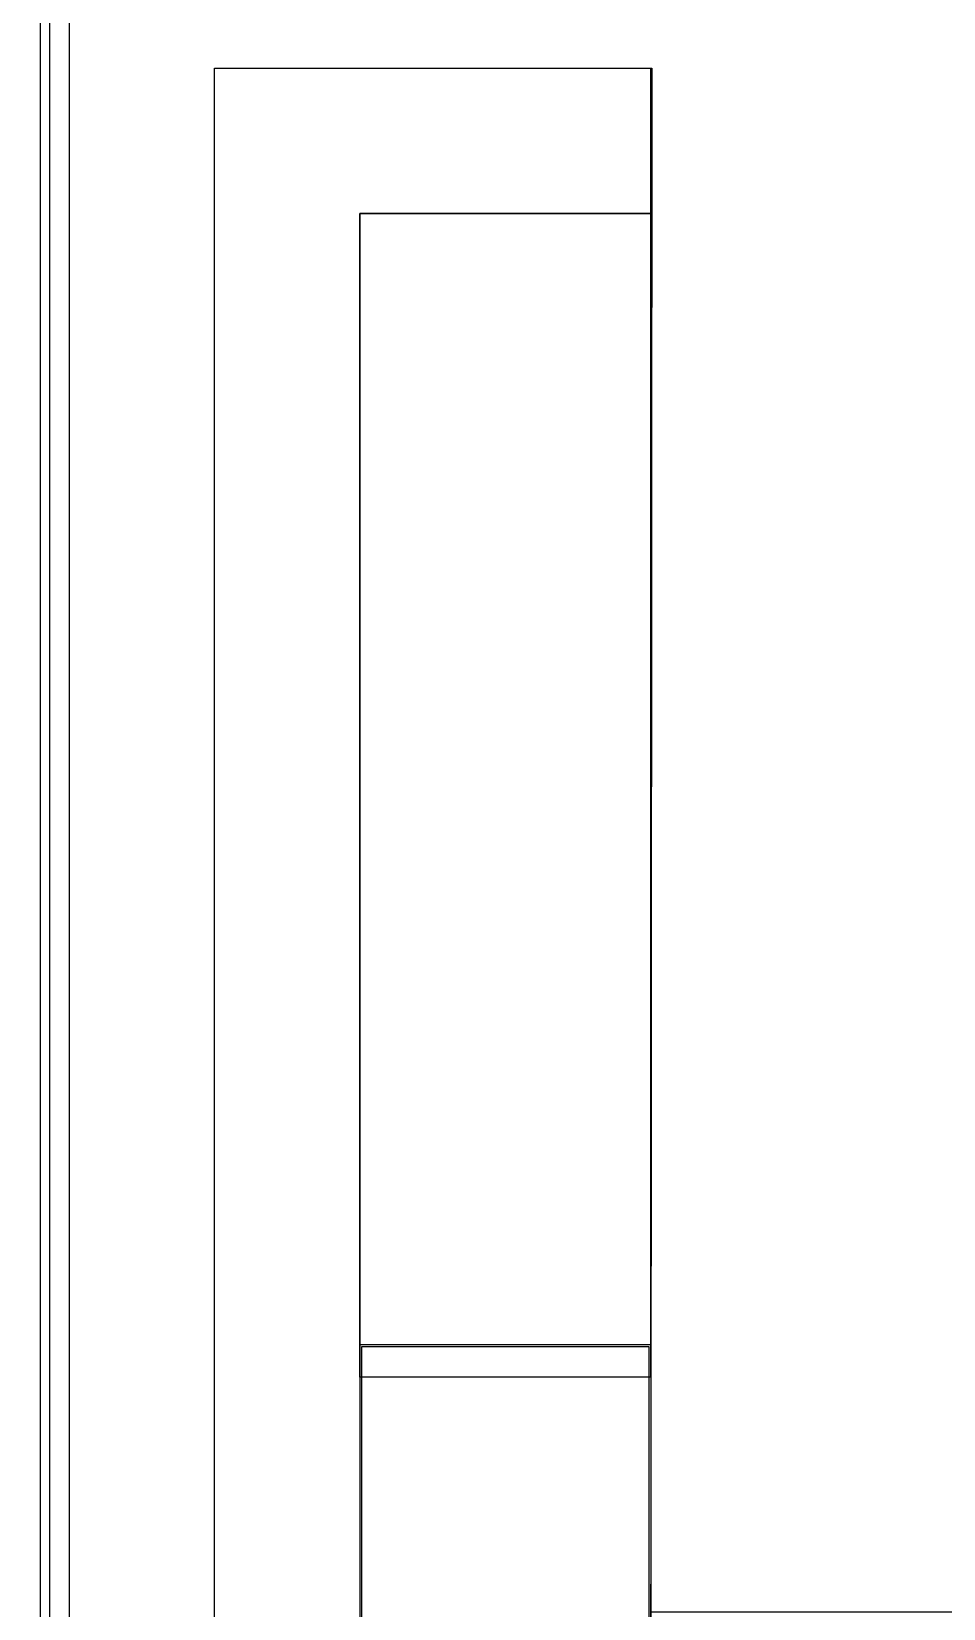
# Model space of a CAD drawing. Header units: centimetres. Extents: x 2501 to 22157, y -5565 to 9509.
# Drawn here: x 8423 to 8894, y 3266 to 4079 of the extents above; entities that cross this region are included whole.
import ezdxf

# ---------------------------------------------------------------- set-up
doc = ezdxf.new("R2010")
doc.units = ezdxf.units.CM
doc.linetypes.add('Style de ligne -18', pattern=[2.0832800000000002, 1.25, -0.41656, 0.1388600000000001, -0.2778600000000001])
doc.layers.add('B Général', color=252, linetype='Continuous')

# ---------------------------------------------------------------- blocks, each defined once
blk = doc.blocks.new('Groupe-33-1')
at = {"layer": 'B Général', "linetype": 'Continuous', "flags": 128}
for points in [[(118900.6093825048, -122565.3251995808), (119050.6093825048, -122565.3251995808), (119050.6093825048, -122715.3251995808), (118900.6093825048, -122715.3251995808)], [(118901.6093825048, -122566.3251995808), (119049.6093825048, -122566.3251995808), (119049.6093825048, -122714.3251995808), (118901.6093825048, -122714.3251995808)]]:
    blk.add_lwpolyline(points, close=True, dxfattribs=at)
blk = doc.blocks.new('Groupe-34-1')
at = {"layer": 'B Général'}
blk.add_blockref('Groupe-33-1', (0, 0), dxfattribs=at)
blk = doc.blocks.new('Groupe-35-1')
at = {"layer": 'B Général'}
blk.add_blockref('Groupe-34-1', (0, 0), dxfattribs=at)
blk = doc.blocks.new('Groupe-37-1')
at = {"layer": 'B Général'}
blk.add_blockref('Groupe-35-1', (0, 0), dxfattribs=at)
blk = doc.blocks.new('Groupe-46-1')
at = {"layer": 'B Général', "linetype": 'Continuous', "flags": 128}
for points in [[(120112.5793343635, -122436.3252147344), (120112.5793343635, -123761.1962621254), (118740.5796406951, -123761.2228966731), (118740.5796406951, -121831.3055092645), (118735.5796418, -121831.3055092645), (118735.5796406951, -123766.2229937387), (120117.5793343635, -123766.1961650617), (120117.5793343635, -122441.3252095028), (121158.4824447888, -122441.3241203869), (121158.4824447252, -121059.3262750087), (118735.5796429048, -121059.3252064145), (118735.5796418, -121669.3055092645), (118740.5796406951, -121669.3055092645), (118740.5796406951, -121064.3252064145), (121153.4824447254, -121064.326272799), (121153.4824447886, -122436.3241256184)], [(119050.6093825048, -122706.4111705793), (119050.6093824932, -122703.2251996032), (119498.6736398627, -122703.2251990996), (119498.6736398627, -122705.3251990996), (119498.7414662045, -123061.1558565677), (120027.5793343635, -123061.1558565677), (120027.5793343635, -123431.1558565677), (119802.5793343635, -123431.1558565677), (119802.5793343635, -123601.1979122234), (118900.5796406951, -123601.1979122234), (118900.5796406951, -122715.3251995808), (118825.5796406951, -122715.3251995808), (118825.5796406951, -121907.2231684569), (119051.2514622797, -121907.2231684569), (119050.628261528, -122648.5726205396), (119050.6093825048, -122648.5726205396), (119050.6093825048, -122671.0307986774), (119050.5796406951, -122706.4111705793)], [(118825.5796406951, -121907.2231684569), (119050.5796406951, -121907.2231684569), (119050.5796406951, -121982.2231684569), (118900.5796406951, -121982.2231684569), (118900.5796406951, -122715.3251995808), (118825.5796406951, -122715.3251995808)], [(118900.5796406951, -121982.2231684569), (119050.5796406951, -121982.2231684569), (119050.5796406951, -122582.2231684569), (118900.5796406951, -122582.2231684569)]]:
    blk.add_lwpolyline(points, close=True, dxfattribs=at)
at = {"layer": 'B Général', "linetype": 'Continuous', "lineweight": 25, "flags": 128}
blk.add_lwpolyline([(118750.5796406951, -121815.3055092645), (118750.5796406951, -123751.2227025418), (120102.5793343635, -123751.1964562529), (120102.5793343635, -122426.3252251976), (121143.4824447882, -122426.3241360816), (121143.4824447259, -121074.3262683795), (118750.5796406951, -121074.325210834), (118750.5796406951, -121685.3055092645)], dxfattribs=at)
at = {"layer": 'B Général', "linetype": 'Continuous', "flags": 128}
blk.add_lwpolyline([(118750.5796406951, -121830.2264562042), (118750.5796406951, -123751.1979122234), (120102.5793343635, -123751.1979122234), (120102.5793343635, -122436.3251825437), (120102.5793337242, -122426.3241446006), (120118.5793343561, -122426.324136091), (121143.4824447509, -122426.324136091)], dxfattribs=at)
at = {"layer": 'B Général'}
blk.add_blockref('Groupe-37-1', (0, 0), dxfattribs=at)

msp = doc.modelspace()

# ---------------------------------------------------------------- linework, layer by layer
at = {"layer": 'B Général', "linetype": 'Style de ligne -18', "lineweight": 50, "ltscale": 25.4}
msp.add_open_spline([(4176.460323989028, 5442.268083721137), (4369.671814654284, 5480.305082514184), (4562.883305319541, 5518.342081307215), (4903.035870079591, 5519.770962749666), (5243.188434839627, 5521.199844192131), (5979.862232432686, 5524.644192387626), (6716.53603002576, 5528.088540583121), (7278.19603544398, 5527.680984529085), (7839.856040862185, 5527.273428475033), (8021.336052499071, 5527.044361519715), (8202.816064135943, 5526.815294564396), (8808.175518535252, 5525.355672830308), (9413.534972934547, 5523.896051096264), (10716.35055125787, 5525.292875773157), (12019.16612958116, 5526.689700450021), (12242.59736941557, 5526.219074095017), (12466.02860925, 5525.748447739985), (12816.58825669967, 5520.962446153921), (13167.14790414936, 5516.1764445679), (13202.67334411072, 5616.323253230948), (13238.19878407207, 5716.470061893982), (13267.88797985011, 5802.201202280296), (13297.57717562812, 5887.932342666609), (13327.26637146811, 5973.663483182827), (13356.95556730808, 6059.39462369903), (13408.40586833481, 6207.963585019126), (13459.85616936156, 6356.532546339207), (13477.00626972639, 6406.055533505598), (13494.15637009124, 6455.578520671988), (13528.56424594088, 6560.211756405508), (13562.97212179055, 6664.844992139027), (13573.34426940266, 6696.386357049807), (13583.71641701477, 6727.927721960586), (13599.14459516293, 6774.844311820314), (13614.57277331105, 6821.760901680042), (13678.89845151419, 7117.44505848136), (13743.22412971736, 7413.129215282665), (13957.44417426005, 7453.649993311439), (14171.66421880273, 7494.170771340257), (14164.33110006094, 7534.454284825406), (14156.99798131915, 7574.737798310554), (14190.69856097778, 7584.188578929839), (14224.39914063642, 7593.639359549124), (14227.54598275067, 7586.876309721469), (14230.69282486493, 7580.113259893813), (14293.31613396941, 7599.07588237898), (14355.93944307388, 7618.038504864147), (14360.33627129158, 7603.518153668076), (14364.73309950929, 7588.997802472019), (14537.19463817219, 7591.452871283138), (14709.72105367124, 7640.318572682387), (14664.80085229132, 7789.364483691068), (14619.88065091139, 7938.410394699749), (15047.10136485212, 8062.38421249247), (15474.32207879284, 8186.358030285191), (15686.72011032909, 8247.996347332766), (15899.11814186534, 8309.63466438034), (15904.18095425768, 8311.16615035545), (15909.24376665003, 8312.697636330544), (15908.24632720478, 8315.994988719089), (15907.24888775952, 8319.292341107634), (17672.66370066849, 8849.184891575132), (19438.07851357749, 9379.077442042646), (19648.94625719314, 9442.841666509412), (19859.81400080881, 9506.605890976192), (20255.34999765517, 9309.740046358202), (20650.88599450153, 9112.874201740196), (20960.83037043092, 8222.925854629924), (21270.77474636029, 7332.977507519652), (21180.20482578999, 7304.155253916804), (21089.63490521963, 7275.333000313971), (21163.08192130909, 7017.583632131398), (21236.52893739851, 6759.834263948811), (21251.590961965, 6763.90039871374), (21266.65298653155, 6767.966533478699), (21275.6633162862, 6734.58992038983), (21284.67364604081, 6701.213307300975), (21269.90174220744, 6697.225493309292), (21255.12983837407, 6693.237679317608), (21270.0290975419, 6638.046934804472), (21284.92835670972, 6582.85619029135), (21291.18791271423, 6584.546016145745), (21297.44746871875, 6586.235842000155), (21305.99505503365, 6495.045994312124), (21402.88127022714, 6506.773700623628), (21487.3461414073, 6527.117243858302), (21571.81101258742, 6547.460787093005), (21569.54090915699, 6559.077459708671), (21567.2708057265, 6570.694132324308), (21604.98261477574, 6578.638180696376), (21642.69442382499, 6586.582229068474), (21649.99092684806, 6549.244244790185), (21657.28742987112, 6511.906260511896), (21652.49321263045, 6510.896351562085), (21647.6989953898, 6509.886442612289), (21807.59759874863, 5746.171790917986), (21967.49620210749, 4982.457139223639), (21977.29087856587, 4938.619647976288), (21987.08555502421, 4894.782156728921), (22015.77968985154, 4743.897667099256), (22044.4738246788, 4593.013177469576), (22063.49845796794, 4473.153863705287), (22082.52309125708, 4353.294549940983), (22101.17758034711, 4237.725041504105), (22119.83206943711, 4122.155533067227), (22124.34521501322, 4087.383801149554), (22128.85836058937, 4052.612069231895), (22138.67043277025, 3933.294823615986), (22148.48250495116, 3813.977578000093), (22152.89930715499, 3687.239417307021), (22157.31610935883, 3560.501256613963), (22156.07648419504, 3368.858372212781), (22154.83685903123, 3177.215487811598), (22152.19921093338, 3078.786779554488), (22149.5615628355, 2980.358071297378), (22145.4559776182, 2863.604543402835), (22141.35039240093, 2746.851015508291), (22132.84957172428, 2586.184714510498), (22124.34875104763, 2425.518413512706), (22087.73229281095, 1950.645502867701), (22051.11583457427, 1475.772592222726), (21993.9326718807, 847.2728484506952), (21936.74950918715, 218.7731046786212), (21915.72911809818, 183.1543716948363), (21894.70872700922, 147.535638711066), (21213.22959377032, 141.5663173796347), (20531.75046053145, 135.5969960482034), (20529.70391122797, 160.0584829810978), (20527.65736192449, 184.5199699139921), (20322.85211202242, 176.6908939847926), (20118.04686212035, 168.8618180555932), (19882.16605612227, 159.8448189736955), (19646.28525012417, 150.8278198918269), (19256.88795437217, 145.1817412265809), (18867.49065862017, 139.5356625613204), (18773.40076004952, -158.0539794890938), (18679.31086147887, -455.6436215394933), (18604.52972435838, -1398.289242730767), (18529.74858723786, -2340.934863922026), (18635.052816453, -2777.584667182557), (18740.35704566813, -3214.234470443058), (18588.75649128182, -3295.852804806622), (18437.15593689551, -3377.471139170215), (18384.51067286631, -3407.386502780239), (18331.86540883708, -3437.301866390277), (18280.61346701969, -3484.555506740173), (18229.36152520227, -3531.809147090069), (18125.26721579349, -3688.348619902841), (18021.17290638472, -3844.888092715599), (17973.14358509051, -3961.195121001438), (17925.11426379632, -4077.502149287262), (17903.65954447823, -4188.26726989614), (17882.20482516012, -4299.032390504988), (17853.83118194372, -4428.724102620952), (17825.45753872732, -4558.415814736887), (17795.32097892489, -4816.051617467383), (17765.18441912247, -5073.687420197879), (17828.42555699481, -5320.211674328923), (17891.66669486719, -5566.735928459966), (16164.83861855825, -5333.5200388089), (14438.01054224931, -5100.304149157819), (14043.04613360994, -5030.624117820364), (13648.08172497059, -4960.944086482923), (13506.14388269966, -4936.078551666113), (13364.20604042872, -4911.213016849317), (13220.84792956364, -4883.357134984952), (13077.48981869852, -4855.501253120587), (12791.93663099909, -4799.706438058784), (12506.38344329967, -4743.91162299698), (12128.34885504421, -4679.679125337978), (11750.31426678877, -4615.44662767899), (11530.9665705731, -4571.296341279856), (11311.61887435739, -4527.146054880723), (10549.5027542061, -4375.436976027471), (9787.386634054783, -4223.72789717422), (9847.497623255462, -3981.593318758649), (9907.608612456126, -3739.458740343063), (9806.22461237137, -3461.390401503144), (9704.840612286614, -3183.32206266321), (9715.186505392645, -3083.78428544871), (9725.532398498646, -2984.24650823421), (9824.047302511972, -2441.958219058259), (9922.562206525312, -1899.669929882308), (9651.720328772382, -1701.166952330692), (9380.87845101941, -1502.663974779076), (9447.608481402625, -1104.824686992564), (9514.338511785842, -706.985399206038), (9834.997575414774, -611.0330797781935), (10155.65663904371, -515.0807603503927), (10247.11430860771, 11.58272047771607), (10338.57197817166, 538.2462013057811), (10143.19891171328, 564.0343992104463), (9947.82584525489, 589.822597115126), (9948.48014330928, 594.7796016489592), (9949.134441363654, 599.7366061827779), (9614.749591614585, 638.6852105942526), (9280.364741865531, 677.6338150057127), (8737.858740855823, 744.5739853015402), (8195.35273984613, 811.5141555973241), (7103.907474774736, 948.2615167649201), (6012.462209703343, 1085.008877932531), (5516.206690876468, 1145.917004896692), (5019.951172049608, 1206.825131860853), (4567.056891918721, 1262.264872866799), (4114.162611787819, 1317.704613872702), (4102.17993081818, 1307.40866948491), (4090.197249848541, 1297.112725097119), (3869.943570597359, 1322.109522471641), (3649.689891346177, 1347.106319846178), (3455.22030794539, 1370.404690881609), (3260.750724544589, 1393.70306191704), (3258.524318804062, 1373.559348491923), (3256.297913063507, 1353.415635066776), (2884.961824858634, 1399.247563906829), (2513.625736653747, 1445.079492746896), (2816.18859844876, 2481.82475935106), (3118.751460243788, 3518.570025955225), (3122.582998515834, 3517.421165562293), (3126.414536787895, 3516.27230516939), (3182.802811835223, 3704.331784302485), (3239.191086882522, 3892.391263435595), (3244.935288008521, 3911.548615905238), (3250.67948913452, 3930.70596837491), (3342.692954312384, 4248.165598932814), (3434.706419490263, 4565.625229490703), (3504.836904109296, 4748.284544670256), (3574.967388728357, 4930.943859849795), (3700.502833670034, 5086.554026930709), (3826.038278611682, 5242.164194011639), (4001.24930130037, 5342.216138866381), (4176.460323989028, 5442.268083721137)], degree=2, knots=[0, 0, 0, 1, 1, 2, 2, 3, 3, 4, 4, 5, 5, 6, 6, 7, 7, 8, 8, 9, 9, 10, 10, 11, 11, 12, 12, 13, 13, 14, 14, 15, 15, 16, 16, 17, 17, 18, 18, 19, 19, 20, 20, 21, 21, 22, 22, 23, 23, 24, 24, 25, 25, 26, 26, 27, 27, 28, 28, 29, 29, 30, 30, 31, 31, 32, 32, 33, 33, 34, 34, 35, 35, 36, 36, 37, 37, 38, 38, 39, 39, 40, 40, 41, 41, 42, 42, 43, 43, 44, 44, 45, 45, 46, 46, 47, 47, 48, 48, 49, 49, 50, 50, 51, 51, 52, 52, 53, 53, 54, 54, 55, 55, 56, 56, 57, 57, 58, 58, 59, 59, 60, 60, 61, 61, 62, 62, 63, 63, 64, 64, 65, 65, 66, 66, 67, 67, 68, 68, 69, 69, 70, 70, 71, 71, 72, 72, 73, 73, 74, 74, 75, 75, 76, 76, 77, 77, 78, 78, 79, 79, 80, 80, 81, 81, 82, 82, 83, 83, 84, 84, 85, 85, 86, 86, 87, 87, 88, 88, 89, 89, 90, 90, 91, 91, 92, 92, 93, 93, 94, 94, 95, 95, 96, 96, 97, 97, 98, 98, 99, 99, 100, 100, 101, 101, 102, 102, 103, 103, 104, 104, 105, 105, 106, 106, 107, 107, 108, 108, 109, 109, 110, 110, 111, 111, 112, 112, 113, 113, 114, 114, 115, 115, 115], dxfattribs=at)

# ---------------------------------------------------------------- block references
at = {"layer": 'B Général'}
msp.add_blockref('Groupe-46-1', (-110308.0947783708, 125967.7141044684), dxfattribs=at)

doc.saveas('drawing.dxf')
